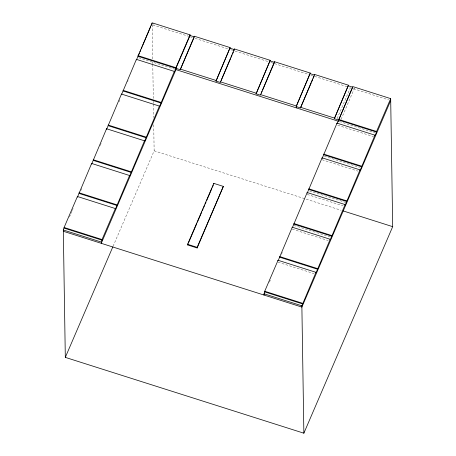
<?xml version="1.0" encoding="UTF-8"?>
<svg xmlns="http://www.w3.org/2000/svg" width="456" height="456" viewBox="0 0 456 456"><rect width="100%" height="100%" fill="white"/><g stroke="black" fill="none" stroke-linecap="round" stroke-linejoin="round"><path stroke-width="0.34" stroke-dasharray="2.28 1.71" d="M69.477 216.982L71.991 211.134M72.27 210.484L73.108 208.54M80.843 190.551L82.228 187.319M100.206 145.521L101.87 141.651M119.01 101.785L119.842 99.853M127.549 81.932L128.107 80.644M113.099 246.263L154.134 150.833L153.712 123.912M337.098 118.64L350.39 87.729L349.039 87.301M269.496 282.156L270.322 280.223M281.466 254.317L282.298 252.379M341.094 119.364L354.665 87.814M152.133 23.438L154.168 24.088M152.834 24.937L188.727 36.349M190.084 36.776L192.54 37.557M195.054 38.355L228.809 49.088M230.776 49.71L232.617 50.297M235.131 51.095L268.214 61.611M270.853 62.449L273.304 63.23M274.529 63.618L308.963 74.562M310.929 75.189L312.77 75.77M314.606 76.357L348.367 87.085M353.457 88.703L388.677 99.898M138.709 57.775L174.608 69.187M339.292 121.53L375.248 132.964M337.731 125.263L373.629 136.669M324.41 156.243L359.63 167.437M322.135 159.748L358.034 171.16M309.487 190.944L346.742 202.783M307.213 194.444L343.111 205.855M154.134 150.833L341.185 210.29M293.886 225.429L330.463 237.052M292.29 229.146L328.189 240.557M278.08 262.189L314.076 273.634M152.156 24.721L152.697 59.44M152.743 62.272L152.766 63.692M152.777 64.399L153.313 98.405M153.358 101.243L153.387 103.364M153.398 104.076L153.609 117.534"/><path stroke-width="0.68" d="M338.637 120.048L352.744 86.566L390.678 98.621L392.69 226.66L303.867 433.2L65.311 357.379L63.31 229.984L64.102 227.481L77.423 196.502L115.357 208.557L115.362 209.196L129.567 175.509L91.633 163.453L77.434 197.14L77.423 196.502M91.633 163.453L91.645 164.092L106.556 128.757L144.489 140.813L144.501 141.451L159.412 106.111L121.478 94.056L106.567 129.396L106.556 128.757M121.478 94.056L121.49 94.694L136.401 59.354L174.334 71.415L174.34 72.054L190.066 35.494L190.055 34.855L152.122 22.8L138.008 56.282L180.234 69.7L194.347 36.223L230.132 47.595L216.019 81.077L220.311 82.439L234.424 48.957L270.208 60.334L256.095 93.811L260.387 95.179L274.501 61.697L310.285 73.068L296.172 106.55L300.464 107.918L311.266 82.804M139.393 53.061L136.412 59.998L136.401 59.354M139.952 51.773L140.779 49.841M141.331 48.553L142.164 46.62M142.717 45.332L150.748 26.659M151.301 25.371L152.133 23.438M190.055 34.855L175.93 67.693L175.959 69.62L101.26 243.322L102.03 239.537L115.357 208.557M129.567 175.509L129.578 176.147L144.489 140.813M159.412 106.111L159.418 106.75L174.334 71.415M180.513 69.055L194.079 37.506M65.311 357.379L112.814 246.918M216.019 81.077L230.132 47.595M221.143 80.507L230.559 58.613M231.112 57.325L231.944 55.393M232.497 54.104L233.329 52.172M233.882 50.89L234.424 48.957M187.598 244.302L213.801 183.369L223.343 186.401L197.152 247.973L187.61 244.94L187.598 244.302L197.14 247.334L197.152 247.973M187.61 244.94L188.163 243.641M188.721 242.347L196.804 223.548M197.362 222.254L201.826 211.88M202.384 210.586L203.216 208.643M203.775 207.343L204.613 205.399M205.171 204.106L206.004 202.162M206.562 200.862L211.858 188.545M212.416 187.251L213.254 185.307M256.095 93.811L270.208 60.334M261.22 93.246L262.052 91.314M262.605 90.026L274.233 62.979M197.14 247.334L223.343 186.401M296.172 106.55L310.285 73.068M296.189 107.833L296.748 106.544M300.464 107.918L314.577 74.436L348.452 85.204L334.339 118.685L376.565 132.103L374.963 135.82L374.957 135.181L337.024 123.126L322.381 157.844M311.818 81.516L312.651 79.583M313.204 78.295L314.036 76.363M334.339 118.685L348.452 85.204M264.788 293.1L263.956 295.032L264.725 291.253L278.046 260.273L315.979 272.329L315.985 272.967L330.19 239.28L292.262 227.225L278.057 260.906L278.046 260.273M292.262 227.225L292.267 227.863L307.179 192.523L345.112 204.579L345.124 205.217L360.035 169.883L322.101 157.822L307.19 193.162L307.179 192.523M303.867 433.2L301.866 305.805L315.979 272.329M330.19 239.28L330.201 239.919L345.112 204.579M360.035 169.883L360.04 170.521L374.957 135.181M63.333 231.266L301.883 307.087L376.582 133.386L376.553 131.465L390.678 98.621M376.582 133.386L390.707 100.542M190.066 35.494L194.359 36.862L194.347 36.223M230.143 48.233L234.435 49.601M270.22 60.973L274.512 62.335L274.501 61.697M310.297 73.712L314.589 75.075L314.577 74.436M348.464 85.842L352.756 87.21L337.035 123.764L337.024 123.126M138.003 55.638L175.93 67.693M180.223 69.061L216.007 80.433M220.299 81.801L256.084 93.172M260.376 94.54L296.161 105.912M300.458 107.274L334.328 118.041M338.626 119.409L376.553 131.465M175.959 69.62L338.654 121.33M123.08 90.339L161.008 102.395M323.703 154.105L361.631 166.161M123.091 90.978L161.019 103.033M323.714 154.749L361.642 166.805M108.157 125.035L146.085 137.091M308.78 188.807L346.708 200.862M108.169 125.679L146.097 137.735M308.792 189.445L346.72 201.501M343.214 210.934L392.69 226.66M93.235 159.737L131.163 171.792M293.858 223.503L331.786 235.558M93.246 160.375L131.174 172.431M293.869 224.147L331.797 236.202M79.025 192.78L116.953 204.841M279.648 256.551L317.575 268.607M79.031 193.424L116.964 205.479M279.659 257.19L317.587 269.245M64.102 227.481L102.03 239.537M264.725 291.253L302.653 303.308M64.114 228.125L102.041 240.181M264.736 291.891L302.664 303.947M63.31 229.984L101.243 242.039M263.933 293.75L301.866 305.805M322.101 157.822L322.113 158.466M213.801 183.369L213.813 184.007"/></g></svg>
